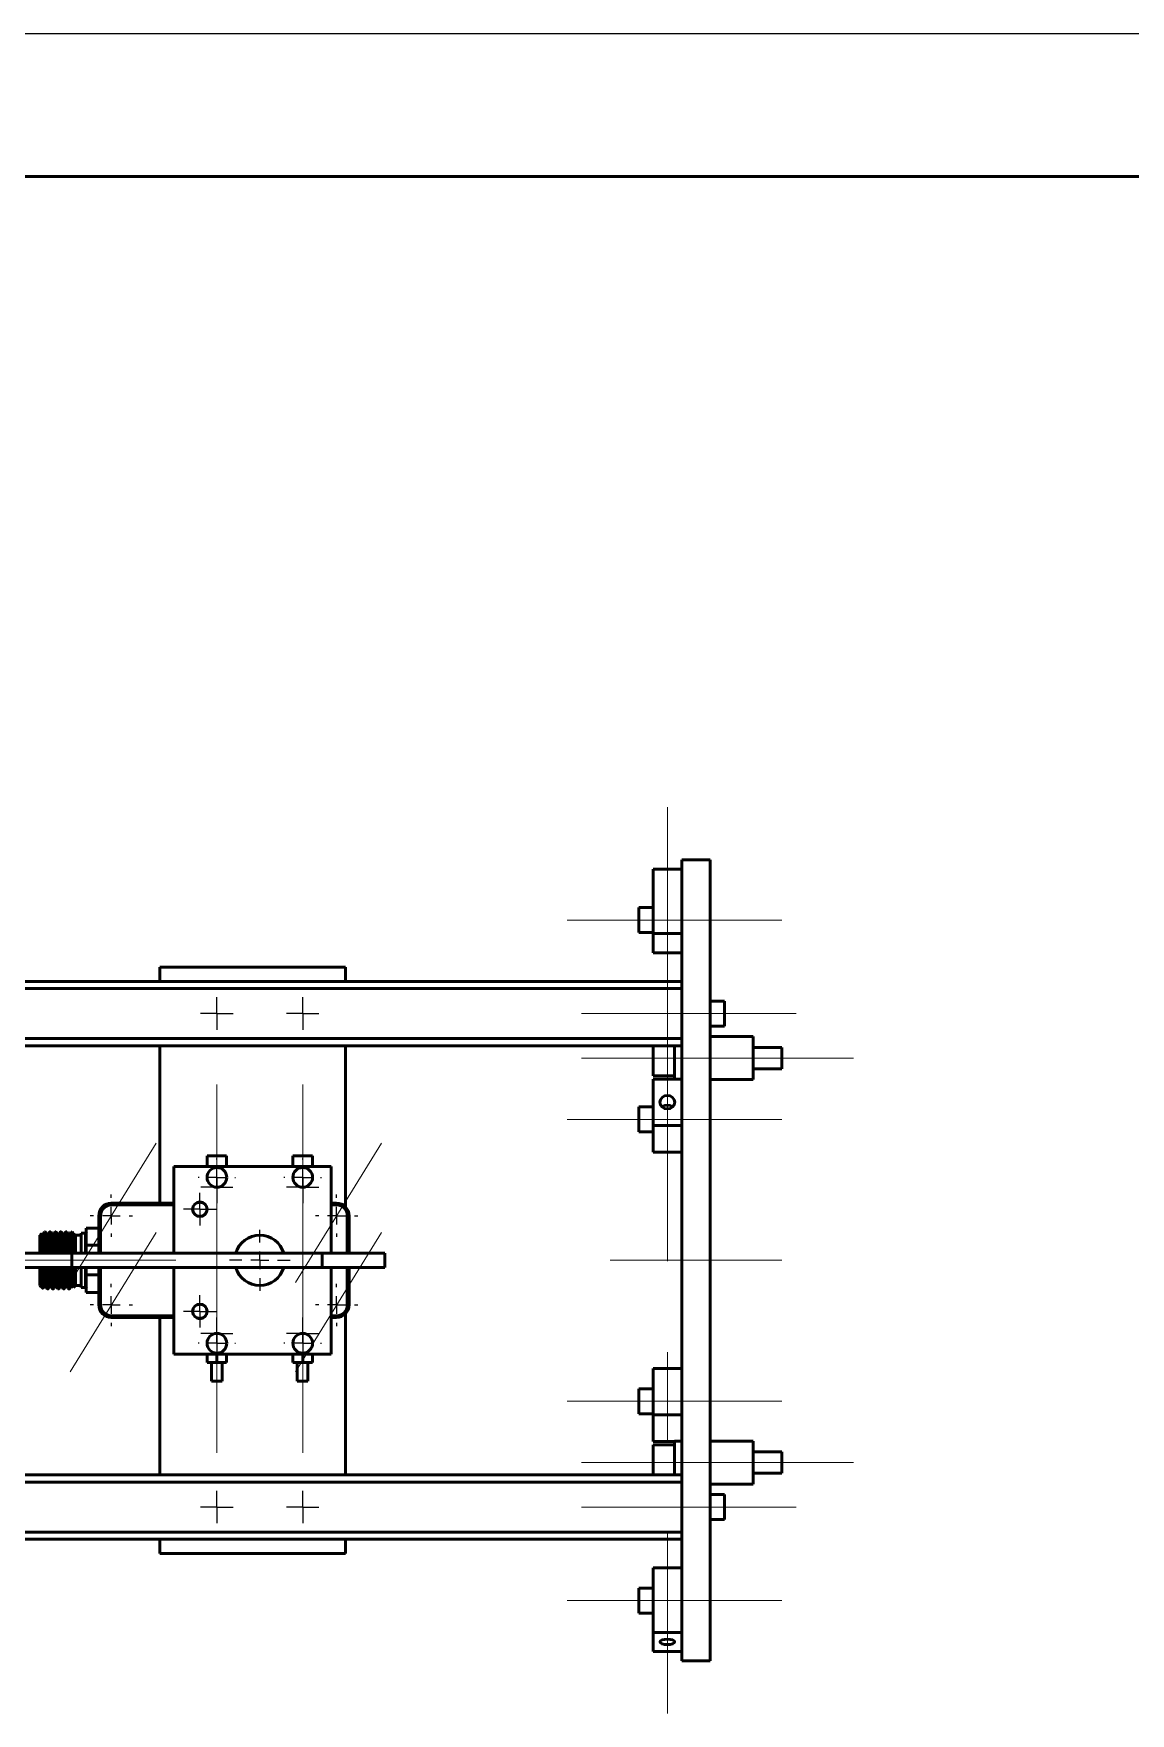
# Model space of a CAD drawing. Header units: millimetres. Extents: x 0 to 420, y 0 to 297.
# Drawn here: x 196.6 to 273.3, y 179.3 to 296.8 of the extents above; entities that cross this region are included whole.
import ezdxf

# ---------------------------------------------------------------- set-up
doc = ezdxf.new("R2010")
doc.units = ezdxf.units.MM
doc.linetypes.add('CENTERX2', pattern=[20.32, 12.7, -2.54, 2.54, -2.54])
doc.layers.add('2_细实线层', color=4, linetype='Continuous')
doc.layers.add('9中心线层', color=1, linetype='Continuous')
doc.layers.add('4_图框轮廓', color=1, linetype='Continuous', lineweight=50)

# ---------------------------------------------------------------- blocks, each defined once
blk = doc.blocks.new('SW_CENTERMARKSYMBOL_7')
at = {"layer": '9中心线层', "color": 0}
for p, q in [((-0.625, 0), (-1.125, 0)), ((0, 0), (-0.625, 0)), ((0, 0.625), (0, 1.125)), ((0, 0), (0, 0.625)), ((0, 0), (0, -0.625)), ((0, 0), (0.625, 0)), ((0.625, 0), (1.125, 0)), ((0, -0.625), (0, -1.125))]:
    blk.add_line(p, q, dxfattribs=at)
blk = doc.blocks.new('SW_CENTERMARKSYMBOL_8')
at = {"layer": '9中心线层', "color": 0}
for p, q in [((0, 1.25), (0, 1.3125)), ((-1.25, 0), (-1.3125, 0)), ((0, 0), (-0.625, 0)), ((0, 0), (0, 0.625)), ((0, 0), (0, -0.625)), ((0, 0), (0.625, 0)), ((1.25, 0), (1.3125, 0)), ((0, -1.25), (0, -1.3125))]:
    blk.add_line(p, q, dxfattribs=at)
blk = doc.blocks.new('SW_CENTERMARKSYMBOL_9')
at = {"layer": '9中心线层', "color": 0}
for p, q in [((0, 1.25), (0, 1.3125)), ((-1.25, 0), (-1.3125, 0)), ((0, 0), (-0.625, 0)), ((0, 0), (0, 0.625)), ((0, 0), (0, -0.625)), ((0, 0), (0.625, 0)), ((1.25, 0), (1.3125, 0)), ((0, -1.25), (0, -1.3125))]:
    blk.add_line(p, q, dxfattribs=at)
blk = doc.blocks.new('SW_CENTERMARKSYMBOL_10')
at = {"layer": '9中心线层', "color": 0}
for p, q in [((0, 1.25), (0, 1.3125)), ((-1.25, 0), (-1.3125, 0)), ((0, 0), (-0.625, 0)), ((0, 0), (0, 0.625)), ((0, 0), (0, -0.625)), ((0, 0), (0.625, 0)), ((1.25, 0), (1.3125, 0)), ((0, -1.25), (0, -1.3125))]:
    blk.add_line(p, q, dxfattribs=at)
blk = doc.blocks.new('SW_CENTERMARKSYMBOL_11')
at = {"layer": '9中心线层', "color": 0}
for p, q in [((0, 1.25), (0, 1.3125)), ((-1.25, 0), (-1.3125, 0)), ((0, 0), (-0.625, 0)), ((0, 0), (0, 0.625)), ((0, 0), (0, -0.625)), ((0, 0), (0.625, 0)), ((1.25, 0), (1.3125, 0)), ((0, -1.25), (0, -1.3125))]:
    blk.add_line(p, q, dxfattribs=at)
blk = doc.blocks.new('SW_CENTERMARKSYMBOL_12')
at = {"layer": '9中心线层', "color": 0}
for p, q in [((0, 1.25), (0, 2.125)), ((-1.25, 0), (-2.125, 0)), ((0, 0), (-0.625, 0)), ((0, 0), (0, 0.625)), ((0, 0), (0, -0.625)), ((0, 0), (0.625, 0)), ((1.25, 0), (2.125, 0)), ((0, -1.25), (0, -2.125))]:
    blk.add_line(p, q, dxfattribs=at)
blk = doc.blocks.new('SW_CENTERMARKSYMBOL_13')
at = {"layer": '9中心线层', "color": 0}
for p, q in [((-0.625, 0), (-1.1375, 0)), ((0, 0), (-0.625, 0)), ((0, 0.625), (0, 1.1375)), ((0, 0), (0, 0.625)), ((0, 0), (0, -0.625)), ((0, 0), (0.625, 0)), ((0.625, 0), (1.1375, 0)), ((0, -0.625), (0, -1.1375))]:
    blk.add_line(p, q, dxfattribs=at)
blk = doc.blocks.new('SW_CENTERMARKSYMBOL_14')
at = {"layer": '9中心线层', "color": 0}
for p, q in [((-0.625, 0), (-1.1375, 0)), ((0, 0), (-0.625, 0)), ((0, 0.625), (0, 1.1375)), ((0, 0), (0, 0.625)), ((0, 0), (0, -0.625)), ((0, 0), (0.625, 0)), ((0.625, 0), (1.1375, 0)), ((0, -0.625), (0, -1.1375))]:
    blk.add_line(p, q, dxfattribs=at)
blk = doc.blocks.new('SW_CENTERMARKSYMBOL_15')
at = {"layer": '9中心线层', "color": 0}
for p, q in [((0, 1.25), (0, 1.48225)), ((-1.25, 0), (-1.48225, 0)), ((0, 0), (-0.625, 0)), ((0, 0), (0, 0.625)), ((0, 0), (0, -0.625)), ((0, 0), (0.625, 0)), ((1.25, 0), (1.48225, 0)), ((0, -1.25), (0, -1.48225))]:
    blk.add_line(p, q, dxfattribs=at)
blk = doc.blocks.new('SW_CENTERMARKSYMBOL_16')
at = {"layer": '9中心线层', "color": 0}
for p, q in [((0, 1.25), (0, 1.48225)), ((-1.25, 0), (-1.48225, 0)), ((0, 0), (-0.625, 0)), ((0, 0), (0, 0.625)), ((0, 0), (0, -0.625)), ((0, 0), (0.625, 0)), ((1.25, 0), (1.48225, 0)), ((0, -1.25), (0, -1.48225))]:
    blk.add_line(p, q, dxfattribs=at)
blk = doc.blocks.new('SW_CENTERMARKSYMBOL_17')
at = {"layer": '9中心线层', "color": 0}
for p, q in [((0, 1.25), (0, 1.48225)), ((-1.25, 0), (-1.48225, 0)), ((0, 0), (-0.625, 0)), ((0, 0), (0, 0.625)), ((0, 0), (0, -0.625)), ((0, 0), (0.625, 0)), ((1.25, 0), (1.48225, 0)), ((0, -1.25), (0, -1.48225))]:
    blk.add_line(p, q, dxfattribs=at)
blk = doc.blocks.new('SW_CENTERMARKSYMBOL_18')
at = {"layer": '9中心线层', "color": 0}
for p, q in [((0, 1.25), (0, 1.48225)), ((-1.25, 0), (-1.48225, 0)), ((0, 0), (-0.625, 0)), ((0, 0), (0, 0.625)), ((0, 0), (0, -0.625)), ((0, 0), (0.625, 0)), ((1.25, 0), (1.48225, 0)), ((0, -1.25), (0, -1.48225))]:
    blk.add_line(p, q, dxfattribs=at)
blk = doc.blocks.new('SW_CENTERMARKSYMBOL_21')
at = {"layer": '9中心线层', "color": 0}
for p, q in [((-0.625, 0), (-1.1375, 0)), ((0, 0), (-0.625, 0)), ((0, 0.625), (0, 1.1375)), ((0, 0), (0, 0.625)), ((0, 0), (0, -0.625)), ((0, 0), (0.625, 0)), ((0.625, 0), (1.1375, 0)), ((0, -0.625), (0, -1.1375))]:
    blk.add_line(p, q, dxfattribs=at)
blk = doc.blocks.new('SW_CENTERMARKSYMBOL_22')
at = {"layer": '9中心线层', "color": 0}
for p, q in [((-0.625, 0), (-1.1375, 0)), ((0, 0), (-0.625, 0)), ((0, 0.625), (0, 1.1375)), ((0, 0), (0, 0.625)), ((0, 0), (0, -0.625)), ((0, 0), (0.625, 0)), ((0.625, 0), (1.1375, 0)), ((0, -0.625), (0, -1.1375))]:
    blk.add_line(p, q, dxfattribs=at)
blk = doc.blocks.new('SW_CENTERMARKSYMBOL_23')
at = {"layer": '9中心线层', "color": 0}
for p, q in [((-0.625, 0), (-1.1375, 0)), ((0, 0), (-0.625, 0)), ((0, 0.625), (0, 1.1375)), ((0, 0), (0, 0.625)), ((0, 0), (0, -0.625)), ((0, 0), (0.625, 0)), ((0.625, 0), (1.1375, 0)), ((0, -0.625), (0, -1.1375))]:
    blk.add_line(p, q, dxfattribs=at)
blk = doc.blocks.new('SW_CENTERMARKSYMBOL_24')
at = {"layer": '9中心线层', "color": 0}
for p, q in [((-0.625, 0), (-1.1375, 0)), ((0, 0), (-0.625, 0)), ((0, 0.625), (0, 1.1375)), ((0, 0), (0, 0.625)), ((0, 0), (0, -0.625)), ((0, 0), (0.625, 0)), ((0.625, 0), (1.1375, 0)), ((0, -0.625), (0, -1.1375))]:
    blk.add_line(p, q, dxfattribs=at)
blk = doc.blocks.new('SW_CENTERMARKSYMBOL_28')
at = {"layer": '9中心线层', "color": 0}
for p, q in [((-0.625, 0), (-1.125, 0)), ((0, 0), (-0.625, 0)), ((0, 0.625), (0, 1.125)), ((0, 0), (0, 0.625)), ((0, 0), (0, -0.625)), ((0, 0), (0.625, 0)), ((0.625, 0), (1.125, 0)), ((0, -0.625), (0, -1.125))]:
    blk.add_line(p, q, dxfattribs=at)
blk = doc.blocks.new('SW_CENTERMARKSYMBOL_29')
at = {"layer": '9中心线层', "color": 0}
for p, q in [((-0.625, 0), (-1.125, 0)), ((0, 0), (-0.625, 0)), ((0, 0.625), (0, 1.125)), ((0, 0), (0, 0.625)), ((0, 0), (0, -0.625)), ((0, 0), (0.625, 0)), ((0.625, 0), (1.125, 0)), ((0, -0.625), (0, -1.125))]:
    blk.add_line(p, q, dxfattribs=at)
blk = doc.blocks.new('SW_CENTERMARKSYMBOL_30')
at = {"layer": '9中心线层', "color": 0}
for p, q in [((-0.625, 0), (-1.125, 0)), ((0, 0), (-0.625, 0)), ((0, 0.625), (0, 1.125)), ((0, 0), (0, 0.625)), ((0, 0), (0, -0.625)), ((0, 0), (0.625, 0)), ((0.625, 0), (1.125, 0)), ((0, -0.625), (0, -1.125))]:
    blk.add_line(p, q, dxfattribs=at)

msp = doc.modelspace()

# ---------------------------------------------------------------- linework, layer by layer
at = {"color": 7, "linetype": 'Continuous', "lineweight": 50}
for p, q in [((243.88, 239), (241.88, 239)), ((241.88, 223.64), (241.88, 239)), ((243.88, 211), (243.88, 239)), ((239.88, 238.35), (241.88, 238.35)), ((239.88, 233.84), (239.88, 238.35)), ((239.88, 235.66), (238.88, 235.66)), ((238.88, 234.79), (238.88, 235.66)), ((238.88, 233.91), (238.88, 234.79)), ((238.88, 233.91), (239.88, 233.91)), ((239.88, 232.5), (239.88, 233.84)), ((239.88, 233.84), (241.88, 233.84)), ((205.38, 230.5), (205.38, 231.5)), ((205.38, 231.5), (218.38, 231.5)), ((218.38, 230.5), (218.38, 231.5)), ((239.88, 232.5), (241.88, 232.5)), ((117.38, 230.5), (241.88, 230.5)), ((117.38, 230), (241.88, 230)), ((244.88, 229.12), (243.88, 229.12)), ((244.88, 229.12), (244.88, 228.25)), ((244.88, 228.25), (244.88, 227.38)), ((243.88, 227.38), (244.88, 227.38)), ((117.38, 226.5), (241.88, 226.5)), ((143.38, 226), (241.88, 226)), ((205.38, 215), (205.38, 226)), ((218.38, 214.74), (218.38, 226)), ((239.88, 225.14), (239.88, 226)), ((241.38, 225.14), (241.38, 226)), ((246.88, 226.64), (243.88, 226.64)), ((246.88, 225.14), (246.88, 226.64)), ((248.88, 225.89), (246.88, 225.89)), ((248.88, 225.14), (248.88, 225.89)), ((239.88, 223.89), (239.88, 225.14)), ((241.38, 223.67), (241.38, 225.14)), ((246.88, 223.64), (246.88, 225.14)), ((246.88, 224.39), (248.88, 224.39)), ((248.88, 224.39), (248.88, 225.14)), ((239.88, 223.89), (241.38, 223.89)), ((239.88, 223.67), (241.88, 223.67)), ((239.88, 220.43), (239.88, 223.67)), ((241.88, 220.43), (241.88, 223.67)), ((243.88, 223.64), (246.88, 223.64)), ((239.88, 221.73), (238.88, 221.73)), ((238.88, 220.85), (238.88, 221.73)), ((238.88, 219.98), (238.88, 220.85)), ((238.88, 219.98), (239.88, 219.98)), ((239.88, 220.43), (241.88, 220.43)), ((239.88, 218.57), (239.88, 220.43)), ((241.88, 220.08), (241.88, 220.43)), ((241.88, 211), (241.88, 220.08)), ((239.88, 218.57), (241.88, 218.57)), ((217.38, 217.55), (206.38, 217.55)), ((206.38, 217.55), (206.38, 211.5)), ((208.69, 218.3), (208.69, 217.55)), ((210.06, 218.3), (208.69, 218.3)), ((210.06, 217.55), (210.06, 218.3)), ((214.69, 218.3), (214.69, 217.55)), ((216.06, 218.3), (214.69, 218.3)), ((216.06, 217.55), (216.06, 218.3)), ((217.38, 211.5), (217.38, 217.55)), ((202, 214.88), (202, 215)), ((202, 215), (206.38, 215)), ((217.38, 215), (217.75, 215)), ((217.75, 215), (217.75, 214.88)), ((201.25, 214.12), (201.13, 214.12)), ((201.13, 211.5), (201.13, 214.12)), ((201.25, 214.12), (201.25, 211.5)), ((206.38, 214.88), (202, 214.88)), ((217.75, 214.88), (217.38, 214.88)), ((218.5, 211.5), (218.5, 214.12)), ((218.63, 214.12), (218.5, 214.12)), ((218.63, 214.12), (218.63, 211.5)), ((197.09, 212.83), (197, 212.75)), ((197, 211.5), (197, 212.75)), ((197.12, 212.79), (197.1, 212.84)), ((197.21, 212.8), (197.12, 212.8)), ((197.38, 213), (197.33, 213)), ((197.59, 212.8), (197.5, 212.8)), ((197.75, 213), (197.71, 213)), ((197.96, 212.8), (197.87, 212.8)), ((198.13, 213), (198.08, 213)), ((198.34, 212.8), (198.25, 212.8)), ((198.5, 213), (198.46, 213)), ((198.71, 212.8), (198.62, 212.8)), ((198.88, 213), (198.83, 213)), ((199.09, 212.8), (199, 212.8)), ((199.25, 213), (199.21, 213)), ((199.25, 212.42), (199.25, 213)), ((199.46, 212.8), (199.37, 212.8)), ((199.5, 212.75), (199.46, 212.8)), ((199.46, 211.5), (199.46, 212.8)), ((199.88, 212.75), (199.5, 212.75)), ((199.5, 211.5), (199.5, 212.75)), ((200.19, 212.9), (199.88, 212.9)), ((199.88, 211.5), (199.88, 212.9)), ((200.19, 211.5), (200.19, 212.9)), ((201.13, 213.25), (200.25, 213.25)), ((200.25, 212.05), (200.25, 213.25)), ((199.25, 211.5), (186.13, 211.5)), ((199.25, 210.5), (199.25, 211.5)), ((216.75, 211.5), (199.25, 211.5)), ((201.13, 212.05), (200.25, 212.05)), ((200.25, 212.05), (200.25, 211.5)), ((216.75, 210.5), (216.75, 211.5)), ((221.13, 211.5), (216.75, 211.5)), ((221.13, 210.5), (221.13, 211.5)), ((199.25, 210.5), (186.13, 210.5)), ((197, 209.25), (197, 210.5)), ((216.75, 210.5), (199.25, 210.5)), ((199.5, 209.25), (199.5, 210.5)), ((199.88, 209.1), (199.88, 210.5)), ((200.19, 209.1), (200.19, 210.5)), ((200.25, 210.5), (200.25, 209.98)), ((201.13, 207.88), (201.13, 210.5)), ((201.25, 210.5), (201.25, 207.88)), ((206.38, 210.5), (206.38, 204.45)), ((221.13, 210.5), (216.75, 210.5)), ((217.38, 204.45), (217.38, 210.5)), ((218.5, 207.88), (218.5, 210.5)), ((218.63, 210.5), (218.63, 207.88)), ((241.88, 185.85), (241.88, 211)), ((243.88, 183), (243.88, 211)), ((197, 209.25), (197.2, 209.05)), ((197.31, 209.2), (197.4, 209.2)), ((197.68, 209.2), (197.77, 209.2)), ((198.06, 209.2), (198.15, 209.2)), ((198.43, 209.2), (198.52, 209.2)), ((198.81, 209.2), (198.9, 209.2)), ((199.18, 209.2), (199.27, 209.2)), ((199.27, 209.21), (199.33, 209.11)), ((199.35, 209.1), (199.5, 209.25)), ((199.5, 209.25), (199.88, 209.25)), ((199.88, 209.1), (200.19, 209.1)), ((200.25, 209.98), (201.13, 209.98)), ((200.25, 208.75), (200.25, 209.98)), ((197.52, 209), (197.57, 209)), ((197.89, 209), (197.94, 209)), ((198.27, 209), (198.32, 209)), ((198.64, 209), (198.69, 209)), ((199.02, 209), (199.07, 209)), ((200.25, 208.75), (201.13, 208.75)), ((201.25, 207.88), (201.13, 207.88)), ((218.63, 207.88), (218.5, 207.88)), ((202, 207.12), (202, 207)), ((202, 207.12), (206.38, 207.12)), ((206.38, 207), (202, 207)), ((205.38, 196), (205.38, 207)), ((217.38, 207.12), (217.75, 207.12)), ((217.75, 207), (217.38, 207)), ((217.75, 207), (217.75, 207.12)), ((218.38, 196), (218.38, 207.26)), ((206.38, 204.45), (217.38, 204.45)), ((208.69, 203.85), (208.69, 204.45)), ((209.38, 203.85), (209.38, 204.45)), ((210.06, 203.85), (210.06, 204.45)), ((214.69, 203.85), (214.69, 204.45)), ((215.38, 203.85), (215.38, 204.45)), ((216.06, 203.85), (216.06, 204.45)), ((209.38, 203.85), (208.69, 203.85)), ((209, 203.85), (209, 202.55)), ((210.06, 203.85), (209.38, 203.85)), ((209.75, 202.55), (209.75, 203.85)), ((215.38, 203.85), (214.69, 203.85)), ((215, 203.85), (215, 202.55)), ((216.06, 203.85), (215.38, 203.85)), ((215.75, 202.55), (215.75, 203.85)), ((239.88, 203.43), (241.88, 203.43)), ((239.88, 200.2), (239.88, 203.43)), ((209.75, 202.55), (209, 202.55)), ((215.75, 202.55), (215, 202.55)), ((239.88, 202.02), (238.88, 202.02)), ((238.88, 201.15), (238.88, 202.02)), ((238.88, 200.27), (238.88, 201.15)), ((238.88, 200.27), (239.88, 200.27)), ((239.88, 200.2), (241.88, 200.2)), ((239.88, 198.33), (239.88, 200.2)), ((239.88, 198.33), (241.38, 198.33)), ((241.38, 198.11), (239.88, 198.11)), ((239.88, 196.86), (239.88, 198.11)), ((241.88, 198.36), (241.38, 198.36)), ((241.38, 196.86), (241.38, 198.36)), ((246.88, 198.36), (243.88, 198.36)), ((246.88, 196.86), (246.88, 198.36)), ((248.88, 197.61), (246.88, 197.61)), ((248.88, 196.86), (248.88, 197.61)), ((239.88, 196), (239.88, 196.86)), ((241.38, 196), (241.38, 196.86)), ((246.88, 195.36), (246.88, 196.86)), ((248.88, 196.11), (248.88, 196.86)), ((117.38, 195.5), (241.88, 195.5)), ((168.38, 196), (241.88, 196)), ((243.88, 195.36), (246.88, 195.36)), ((246.88, 196.11), (248.88, 196.11)), ((244.88, 194.62), (243.88, 194.62)), ((244.88, 194.62), (244.88, 193.75)), ((243.88, 192.88), (244.88, 192.88)), ((244.88, 193.75), (244.88, 192.88)), ((117.38, 192), (241.88, 192)), ((117.38, 191.5), (241.88, 191.5)), ((205.38, 190.5), (205.38, 191.5)), ((218.38, 190.5), (218.38, 191.5)), ((205.38, 190.5), (218.38, 190.5)), ((239.88, 189.5), (241.88, 189.5)), ((239.88, 184.99), (239.88, 189.5)), ((239.88, 188.09), (238.88, 188.09)), ((238.88, 187.21), (238.88, 188.09)), ((238.88, 186.34), (238.88, 187.21)), ((238.88, 186.34), (239.88, 186.34)), ((241.88, 184.99), (241.88, 185.85)), ((239.88, 183.65), (239.88, 184.99)), ((239.88, 184.99), (241.88, 184.99)), ((241.88, 183.65), (241.88, 184.99)), ((239.88, 183.65), (241.88, 183.65)), ((241.88, 183), (241.88, 183.65)), ((241.88, 183), (243.88, 183))]:
    msp.add_line(p, q, dxfattribs=at)
at = {"color": 7, "linetype": 'Continuous', "lineweight": 50, "flags": 128}
for points in [[(240.88, 222.52), (240.68, 222.49), (240.51, 222.38), (240.4, 222.23), (240.36, 222.05), (240.4, 221.87), (240.51, 221.72), (240.68, 221.61), (240.88, 221.58), (241.07, 221.61), (241.24, 221.72), (241.35, 221.87), (241.39, 222.05), (241.35, 222.23), (241.24, 222.38), (241.07, 222.49), (240.88, 222.52)], [(240.88, 221.85), (240.68, 221.82), (240.51, 221.72)], [(241.24, 221.72), (241.07, 221.82), (240.88, 221.85)], [(240.88, 184.52), (240.68, 184.5), (240.51, 184.46), (240.4, 184.4), (240.36, 184.32), (240.4, 184.25), (240.51, 184.18), (240.68, 184.14), (240.88, 184.13), (241.07, 184.14), (241.24, 184.18), (241.35, 184.25), (241.39, 184.32), (241.35, 184.4), (241.24, 184.46), (241.07, 184.5), (240.88, 184.52)]]:
    msp.add_lwpolyline(points, dxfattribs=at)
at = {"color": 7, "linetype": 'Continuous', "lineweight": 50}
for centre, radius in [((209.38, 216.8), 0.688), ((215.38, 216.8), 0.688), ((208.19, 214.57), 0.512), ((208.19, 214.57), 0.5), ((208.19, 207.43), 0.512), ((208.19, 207.43), 0.5), ((209.38, 205.2), 0.688), ((215.38, 205.2), 0.688)]:
    msp.add_circle(centre, radius, dxfattribs=at)
for centre, radius, start, end in [((202, 214.12), 0.875, 90, 180), ((217.75, 214.12), 0.875, 0, 90), ((202, 214.12), 0.75, 90, 180), ((217.75, 214.12), 0.75, 0, 90), ((200.19, 212.96), 0.0625, 270, 0), ((212.38, 211), 1.75, 16.6015, 163.3985), ((212.38, 211), 1.75, 196.6015, 343.3985), ((200.19, 209.04), 0.0625, 0, 90), ((202, 207.88), 0.875, 180, 270), ((202, 207.88), 0.75, 180, 270), ((217.75, 207.88), 0.75, 270, 0), ((217.75, 207.88), 0.875, 270, 0)]:
    msp.add_arc(centre, radius, start, end, dxfattribs=at)
for points, knots in [([(197.09, 212.83), (197.09, 212.83), (197.1, 212.87), (197.11, 212.73), (197.12, 212.42), (197.13, 211.98), (197.14, 211.64), (197.14, 211.5)], [0, 0, 0, 0, 0.045823, 0.30056, 0.558725, 0.816802, 1, 1, 1, 1]), ([(197.12, 212.79), (197.12, 212.79), (197.13, 212.81), (197.14, 212.68), (197.16, 212.39), (197.18, 211.98), (197.19, 211.65), (197.2, 211.5)], [0, 0, 0, 0, 0.011033, 0.269471, 0.52766, 0.782342, 1, 1, 1, 1]), ([(197.33, 213), (197.31, 212.96), (197.27, 212.9), (197.23, 212.83), (197.21, 212.79)], [0, 0, 0, 0, 0.500027, 1, 1, 1, 1]), ([(197.21, 212.78), (197.22, 212.79), (197.22, 212.81), (197.24, 212.68), (197.26, 212.39), (197.27, 211.98), (197.29, 211.65), (197.29, 211.5)], [0, 0, 0, 0, 0.061467, 0.307558, 0.553269, 0.795774, 1, 1, 1, 1]), ([(197.33, 212.99), (197.34, 212.98), (197.35, 212.95), (197.37, 212.65), (197.39, 212.16), (197.4, 211.75), (197.41, 211.51), (197.41, 211.5)], [0, 0, 0, 0, 0.2190548, 0.4751342, 0.7312293, 0.987308, 1, 1, 1, 1]), ([(197.5, 212.79), (197.48, 212.83), (197.44, 212.9), (197.4, 212.96), (197.38, 213)], [0, 0, 0, 0, 0.499971, 1, 1, 1, 1]), ([(197.38, 212.99), (197.38, 212.97), (197.39, 212.95), (197.41, 212.75), (197.42, 212.44), (197.44, 212.02), (197.45, 211.69), (197.46, 211.51), (197.46, 211.5)], [0, 0, 0, 0, 0.1611944, 0.3706158, 0.57635, 0.7823013, 0.9917227, 1, 1, 1, 1]), ([(197.5, 212.79), (197.5, 212.79), (197.51, 212.8), (197.52, 212.67), (197.54, 212.37), (197.56, 211.96), (197.57, 211.64), (197.57, 211.5)], [0, 0, 0, 0, 0.0247331, 0.2830646, 0.5405495, 0.7951185, 1, 1, 1, 1]), ([(197.7, 213), (197.68, 212.96), (197.64, 212.9), (197.61, 212.83), (197.59, 212.79)], [0, 0, 0, 0, 0.500025, 1, 1, 1, 1]), ([(197.59, 212.78), (197.59, 212.78), (197.6, 212.81), (197.61, 212.67), (197.63, 212.37), (197.65, 211.96), (197.66, 211.64), (197.67, 211.5)], [0, 0, 0, 0, 0.07274, 0.319187, 0.564684, 0.80755, 1, 1, 1, 1]), ([(197.71, 212.98), (197.71, 212.99), (197.72, 213.02), (197.73, 212.85), (197.75, 212.49), (197.77, 212), (197.78, 211.64), (197.78, 211.5)], [0, 0, 0, 0, 0.061074, 0.317929, 0.574794, 0.831652, 1, 1, 1, 1]), ([(197.87, 212.79), (197.85, 212.83), (197.81, 212.9), (197.78, 212.96), (197.76, 213)], [0, 0, 0, 0, 0.499971, 1, 1, 1, 1]), ([(197.76, 212.98), (197.76, 212.95), (197.78, 212.9), (197.8, 212.45), (197.82, 211.94), (197.83, 211.59), (197.83, 211.5)], [0, 0, 0, 0, 0.267239, 0.578099, 0.889153, 1, 1, 1, 1]), ([(197.87, 212.78), (197.87, 212.78), (197.88, 212.8), (197.9, 212.66), (197.91, 212.36), (197.93, 211.95), (197.94, 211.64), (197.95, 211.5)], [0, 0, 0, 0, 0.038777, 0.296854, 0.553489, 0.807867, 1, 1, 1, 1]), ([(198.08, 213), (198.06, 212.96), (198.02, 212.9), (197.98, 212.83), (197.96, 212.79)], [0, 0, 0, 0, 0.500028, 1, 1, 1, 1]), ([(197.96, 212.78), (197.97, 212.78), (197.97, 212.8), (197.99, 212.66), (198.01, 212.35), (198.02, 211.95), (198.04, 211.63), (198.04, 211.5)], [0, 0, 0, 0, 0.084039, 0.330795, 0.576032, 0.819276, 1, 1, 1, 1]), ([(198.08, 212.97), (198.08, 212.98), (198.1, 212.98), (198.11, 212.73), (198.13, 212.29), (198.15, 211.84), (198.16, 211.56), (198.16, 211.5)], [0, 0, 0, 0, 0.15986, 0.41634, 0.672838, 0.929319, 1, 1, 1, 1]), ([(198.25, 212.79), (198.23, 212.83), (198.19, 212.9), (198.15, 212.96), (198.13, 213)], [0, 0, 0, 0, 0.4999696, 1, 1, 1, 1]), ([(198.13, 212.98), (198.14, 212.95), (198.15, 212.9), (198.17, 212.45), (198.19, 211.94), (198.2, 211.59), (198.21, 211.5)], [0, 0, 0, 0, 0.2677776, 0.5781562, 0.888679, 1, 1, 1, 1]), ([(198.25, 212.78), (198.25, 212.78), (198.26, 212.8), (198.27, 212.65), (198.29, 212.34), (198.31, 211.93), (198.32, 211.63), (198.32, 211.5)], [0, 0, 0, 0, 0.05227, 0.310184, 0.566064, 0.82041, 1, 1, 1, 1]), ([(198.45, 213), (198.43, 212.96), (198.39, 212.9), (198.36, 212.83), (198.34, 212.79)], [0, 0, 0, 0, 0.50003, 1, 1, 1, 1]), ([(198.34, 212.78), (198.34, 212.78), (198.35, 212.8), (198.37, 212.65), (198.38, 212.33), (198.4, 211.93), (198.41, 211.62), (198.42, 211.5)], [0, 0, 0, 0, 0.095362, 0.342382, 0.587312, 0.830954, 1, 1, 1, 1]), ([(198.46, 213), (198.46, 213), (198.46, 213.04), (198.48, 212.9), (198.5, 212.59), (198.52, 212.1), (198.53, 211.69), (198.53, 211.5)], [0, 0, 0, 0, 0.001725, 0.258149, 0.514573, 0.771009, 1, 1, 1, 1]), ([(198.62, 212.79), (198.6, 212.83), (198.56, 212.9), (198.52, 212.96), (198.51, 213)], [0, 0, 0, 0, 0.4999701, 1, 1, 1, 1]), ([(198.51, 212.98), (198.51, 212.95), (198.53, 212.9), (198.55, 212.45), (198.57, 211.95), (198.58, 211.59), (198.58, 211.5)], [0, 0, 0, 0, 0.268332, 0.578224, 0.88821, 1, 1, 1, 1]), ([(198.62, 212.78), (198.62, 212.78), (198.63, 212.79), (198.65, 212.64), (198.67, 212.32), (198.68, 211.92), (198.69, 211.62), (198.7, 211.5)], [0, 0, 0, 0, 0.065902, 0.323562, 0.578599, 0.832889, 1, 1, 1, 1]), ([(198.83, 213), (198.81, 212.96), (198.77, 212.9), (198.73, 212.83), (198.71, 212.79)], [0, 0, 0, 0, 0.5000296, 1, 1, 1, 1]), ([(198.71, 212.78), (198.72, 212.78), (198.73, 212.8), (198.74, 212.64), (198.76, 212.31), (198.78, 211.91), (198.79, 211.62), (198.79, 211.5)], [0, 0, 0, 0, 0.106958, 0.354126, 0.598637, 0.842629, 1, 1, 1, 1]), ([(198.83, 212.97), (198.83, 212.98), (198.84, 213), (198.86, 212.81), (198.88, 212.44), (198.89, 211.98), (198.91, 211.64), (198.91, 211.5)], [0, 0, 0, 0, 0.100231, 0.35699, 0.59665, 0.836311, 1, 1, 1, 1]), ([(199, 212.79), (198.98, 212.83), (198.94, 212.9), (198.9, 212.96), (198.88, 213)], [0, 0, 0, 0, 0.4999728, 1, 1, 1, 1]), ([(198.88, 212.98), (198.89, 212.95), (198.9, 212.9), (198.92, 212.45), (198.94, 211.95), (198.95, 211.59), (198.96, 211.5)], [0, 0, 0, 0, 0.267255, 0.577351, 0.887491, 1, 1, 1, 1]), ([(199, 212.78), (199, 212.78), (199.01, 212.79), (199.02, 212.63), (199.04, 212.3), (199.06, 211.9), (199.07, 211.61), (199.07, 211.5)], [0, 0, 0, 0, 0.07755, 0.335457, 0.590149, 0.844945, 1, 1, 1, 1]), ([(199.2, 213), (199.18, 212.96), (199.14, 212.9), (199.11, 212.83), (199.09, 212.79)], [0, 0, 0, 0, 0.500028, 1, 1, 1, 1]), ([(199.09, 212.78), (199.09, 212.78), (199.1, 212.79), (199.12, 212.62), (199.14, 212.29), (199.15, 211.9), (199.16, 211.61), (199.17, 211.5)], [0, 0, 0, 0, 0.118335, 0.365673, 0.609791, 0.854214, 1, 1, 1, 1]), ([(199.21, 212.97), (199.21, 212.97), (199.22, 212.98), (199.24, 212.76), (199.25, 212.52), (199.25, 212.42)], [0, 0, 0, 0, 0.277752, 0.710975, 1, 1, 1, 1]), ([(199.37, 212.79), (199.35, 212.83), (199.31, 212.9), (199.28, 212.96), (199.26, 213)], [0, 0, 0, 0, 0.4999752, 1, 1, 1, 1]), ([(199.26, 212.98), (199.27, 212.96), (199.29, 212.91), (199.34, 212.62), (199.38, 212.13), (199.42, 211.72), (199.44, 211.51), (199.44, 211.5)], [0, 0, 0, 0, 0.166693, 0.444129, 0.721665, 0.992251, 1, 1, 1, 1]), ([(199.37, 212.77), (199.38, 212.78), (199.38, 212.78), (199.4, 212.61), (199.42, 212.28), (199.43, 211.89), (199.44, 211.6), (199.45, 211.5)], [0, 0, 0, 0, 0.085648, 0.344769, 0.600112, 0.856398, 1, 1, 1, 1]), ([(199.27, 211.51), (199.27, 211.56), (199.27, 211.84), (199.26, 212.15), (199.25, 212.37), (199.25, 212.42)], [0, 0, 0, 0, 0.150934, 0.785236, 1, 1, 1, 1]), ([(197.16, 210.5), (197.17, 210.36), (197.17, 210.01), (197.18, 209.54), (197.2, 209.18), (197.21, 209.02), (197.21, 209.06), (197.22, 209.07)], [0, 0, 0, 0, 0.16754, 0.41303, 0.659039, 0.908338, 1, 1, 1, 1]), ([(197.23, 210.5), (197.23, 210.44), (197.24, 210.18), (197.26, 209.81), (197.27, 209.44), (197.29, 209.23), (197.3, 209.22), (197.31, 209.22)], [0, 0, 0, 0, 0.08591, 0.331585, 0.574055, 0.821455, 1, 1, 1, 1]), ([(197.32, 210.5), (197.33, 210.43), (197.34, 210.18), (197.35, 209.8), (197.37, 209.44), (197.39, 209.24), (197.39, 209.23), (197.4, 209.23)], [0, 0, 0, 0, 0.093016, 0.350436, 0.604641, 0.863943, 1, 1, 1, 1]), ([(197.44, 210.5), (197.44, 210.4), (197.45, 210.08), (197.47, 209.62), (197.49, 209.21), (197.51, 209), (197.52, 209.02), (197.52, 209.03)], [0, 0, 0, 0, 0.113386, 0.370141, 0.626893, 0.883639, 1, 1, 1, 1]), ([(197.49, 210.5), (197.49, 210.5), (197.49, 210.32), (197.5, 210), (197.52, 209.57), (197.53, 209.25), (197.55, 209.06), (197.56, 208.98), (197.57, 209), (197.57, 209)], [0, 0, 0, 0, 0.003297, 0.204194, 0.401559, 0.599121, 0.800017, 0.997385, 1, 1, 1, 1]), ([(197.61, 210.5), (197.61, 210.43), (197.62, 210.17), (197.63, 209.79), (197.65, 209.43), (197.67, 209.22), (197.68, 209.22), (197.68, 209.22)], [0, 0, 0, 0, 0.097291, 0.342729, 0.585536, 0.832981, 1, 1, 1, 1]), ([(197.7, 210.5), (197.7, 210.42), (197.71, 210.16), (197.73, 209.78), (197.74, 209.43), (197.76, 209.23), (197.77, 209.23), (197.77, 209.23)], [0, 0, 0, 0, 0.104476, 0.360469, 0.613878, 0.872037, 1, 1, 1, 1]), ([(197.81, 210.5), (197.82, 210.32), (197.83, 209.93), (197.85, 209.44), (197.87, 209.11), (197.89, 208.97), (197.89, 209), (197.89, 209.01)], [0, 0, 0, 0, 0.212483, 0.469113, 0.725727, 0.982352, 1, 1, 1, 1]), ([(197.86, 210.5), (197.86, 210.41), (197.87, 210.07), (197.89, 209.55), (197.92, 209.13), (197.93, 208.95), (197.94, 209.01), (197.94, 209.02)], [0, 0, 0, 0, 0.096889, 0.384476, 0.672232, 0.959823, 1, 1, 1, 1]), ([(197.98, 210.5), (197.98, 210.42), (197.99, 210.15), (198.01, 209.77), (198.03, 209.41), (198.04, 209.22), (198.05, 209.22), (198.06, 209.22)], [0, 0, 0, 0, 0.10871, 0.353879, 0.597057, 0.844513, 1, 1, 1, 1]), ([(198.07, 210.5), (198.08, 210.42), (198.09, 210.15), (198.1, 209.76), (198.12, 209.41), (198.14, 209.23), (198.15, 209.23), (198.15, 209.23)], [0, 0, 0, 0, 0.116304, 0.371797, 0.625392, 0.883342, 1, 1, 1, 1]), ([(198.19, 210.5), (198.19, 210.45), (198.2, 210.18), (198.21, 209.74), (198.23, 209.29), (198.25, 209.03), (198.26, 209.03), (198.27, 209.02)], [0, 0, 0, 0, 0.055003, 0.31137, 0.56775, 0.824118, 1, 1, 1, 1]), ([(198.24, 210.5), (198.24, 210.41), (198.25, 210.07), (198.27, 209.55), (198.29, 209.13), (198.31, 208.95), (198.32, 209.01), (198.32, 209.02)], [0, 0, 0, 0, 0.096451, 0.384563, 0.672798, 0.960913, 1, 1, 1, 1]), ([(198.36, 210.5), (198.36, 210.41), (198.37, 210.14), (198.38, 209.75), (198.4, 209.4), (198.42, 209.22), (198.43, 209.22), (198.43, 209.22)], [0, 0, 0, 0, 0.12017, 0.365036, 0.608615, 0.856046, 1, 1, 1, 1]), ([(198.45, 210.5), (198.45, 210.41), (198.46, 210.13), (198.48, 209.74), (198.5, 209.4), (198.51, 209.22), (198.52, 209.23), (198.52, 209.23)], [0, 0, 0, 0, 0.1284443, 0.3839755, 0.638358, 0.8966392, 1, 1, 1, 1]), ([(198.56, 210.5), (198.57, 210.37), (198.58, 210.02), (198.6, 209.55), (198.62, 209.17), (198.63, 208.99), (198.64, 209.02), (198.64, 209.02)], [0, 0, 0, 0, 0.152228, 0.409104, 0.665966, 0.922829, 1, 1, 1, 1]), ([(198.61, 210.5), (198.61, 210.41), (198.62, 210.07), (198.64, 209.56), (198.67, 209.13), (198.68, 208.95), (198.69, 209.01), (198.69, 209.02)], [0, 0, 0, 0, 0.095918, 0.384273, 0.672704, 0.961061, 1, 1, 1, 1]), ([(198.73, 210.5), (198.73, 210.4), (198.74, 210.12), (198.76, 209.73), (198.78, 209.39), (198.79, 209.21), (198.8, 209.22), (198.81, 209.22)], [0, 0, 0, 0, 0.131709, 0.376301, 0.620374, 0.867808, 1, 1, 1, 1]), ([(198.82, 210.5), (198.83, 210.4), (198.84, 210.12), (198.85, 209.72), (198.87, 209.39), (198.89, 209.22), (198.9, 209.22), (198.9, 209.23)], [0, 0, 0, 0, 0.140666, 0.396197, 0.651399, 0.909974, 1, 1, 1, 1]), ([(198.94, 210.5), (198.95, 210.32), (198.96, 209.92), (198.98, 209.43), (199, 209.1), (199.01, 208.97), (199.02, 209), (199.02, 209.01)], [0, 0, 0, 0, 0.217164, 0.473747, 0.730313, 0.986891, 1, 1, 1, 1]), ([(198.99, 210.5), (198.99, 210.41), (199, 210.07), (199.02, 209.56), (199.04, 209.13), (199.06, 208.95), (199.07, 209.01), (199.07, 209.02)], [0, 0, 0, 0, 0.095096, 0.382823, 0.670579, 0.958308, 1, 1, 1, 1]), ([(199.11, 210.5), (199.11, 210.39), (199.12, 210.1), (199.14, 209.71), (199.15, 209.38), (199.17, 209.21), (199.18, 209.22), (199.18, 209.22)], [0, 0, 0, 0, 0.1432605, 0.3874772, 0.6319997, 0.8793301, 1, 1, 1, 1]), ([(199.2, 210.5), (199.2, 210.39), (199.21, 210.1), (199.23, 209.71), (199.25, 209.38), (199.26, 209.21), (199.27, 209.22), (199.27, 209.22)], [0, 0, 0, 0, 0.153123, 0.408884, 0.665177, 0.924264, 1, 1, 1, 1]), ([(199.34, 209.12), (199.34, 209.12), (199.33, 209.12), (199.32, 209.35), (199.31, 209.78), (199.3, 210.21), (199.29, 210.47), (199.29, 210.52)], [0, 0, 0, 0, 0.143333, 0.407087, 0.672138, 0.938523, 1, 1, 1, 1]), ([(197.23, 209.06), (197.23, 209.07), (197.26, 209.12), (197.29, 209.17), (197.31, 209.21)], [0, 0, 0, 0, 0.307916, 1, 1, 1, 1]), ([(197.4, 209.21), (197.42, 209.17), (197.46, 209.1), (197.5, 209.04), (197.52, 209)], [0, 0, 0, 0, 0.499975, 1, 1, 1, 1]), ([(197.57, 209), (197.59, 209.04), (197.63, 209.1), (197.67, 209.17), (197.69, 209.21)], [0, 0, 0, 0, 0.500028, 1, 1, 1, 1]), ([(197.77, 209.21), (197.79, 209.17), (197.83, 209.1), (197.87, 209.04), (197.89, 209)], [0, 0, 0, 0, 0.4999734, 1, 1, 1, 1]), ([(197.94, 209), (197.96, 209.04), (198, 209.1), (198.04, 209.17), (198.06, 209.21)], [0, 0, 0, 0, 0.50003, 1, 1, 1, 1]), ([(198.15, 209.21), (198.17, 209.17), (198.21, 209.1), (198.25, 209.04), (198.27, 209)], [0, 0, 0, 0, 0.499971, 1, 1, 1, 1]), ([(198.32, 209), (198.34, 209.04), (198.38, 209.1), (198.42, 209.17), (198.44, 209.21)], [0, 0, 0, 0, 0.5000305, 1, 1, 1, 1]), ([(198.52, 209.21), (198.54, 209.17), (198.58, 209.1), (198.62, 209.04), (198.64, 209)], [0, 0, 0, 0, 0.49997, 1, 1, 1, 1]), ([(198.69, 209), (198.71, 209.04), (198.75, 209.1), (198.79, 209.17), (198.81, 209.21)], [0, 0, 0, 0, 0.500029, 1, 1, 1, 1]), ([(198.9, 209.21), (198.92, 209.17), (198.96, 209.1), (199, 209.04), (199.02, 209)], [0, 0, 0, 0, 0.4999713, 1, 1, 1, 1]), ([(199.07, 209), (199.09, 209.04), (199.13, 209.1), (199.17, 209.17), (199.19, 209.21)], [0, 0, 0, 0, 0.500025, 1, 1, 1, 1])]:
    msp.add_open_spline(points, degree=3, knots=knots, dxfattribs=at)
at = {"layer": '2_细实线层'}
msp.add_line((-0.01, 296.77), (419.99, 296.77), dxfattribs=at)
at = {"layer": '4_图框轮廓'}
msp.add_line((24.99, 286.77), (409.99, 286.77), dxfattribs=at)
at = {"layer": '9中心线层', "linetype": 'CENTERX2', "lineweight": 18, "ltscale": 2.5}
for p, q in [((240.88, 242.68), (240.88, 179.32)), ((233.88, 234.79), (239.88, 234.79)), ((239.88, 234.79), (248.88, 234.79)), ((243.88, 228.25), (234.88, 228.25)), ((249.88, 228.25), (243.88, 228.25)), ((234.88, 225.14), (241.38, 225.14)), ((241.38, 225.14), (253.88, 225.14)), ((209.38, 217.55), (209.38, 223.3)), ((215.38, 217.55), (215.38, 223.3)), ((233.88, 220.85), (239.88, 220.85)), ((239.88, 220.85), (248.88, 220.85)), ((199.13, 209.46), (205.13, 219.2)), ((214.88, 209.46), (220.88, 219.2)), ((209.38, 197.55), (209.38, 217.55)), ((215.38, 197.55), (215.38, 217.55)), ((199.13, 203.21), (205.13, 212.95)), ((214.88, 203.21), (220.88, 212.95)), ((206.5, 211), (167.05, 211)), ((236.88, 211), (248.88, 211)), ((233.88, 201.15), (239.88, 201.15)), ((239.88, 201.15), (248.88, 201.15)), ((234.88, 196.86), (253.88, 196.86)), ((243.88, 193.75), (234.88, 193.75)), ((249.88, 193.75), (243.88, 193.75)), ((233.88, 187.21), (239.88, 187.21)), ((239.88, 187.21), (248.88, 187.21))]:
    msp.add_line(p, q, dxfattribs=at)

# ---------------------------------------------------------------- block references
at = {"layer": '9中心线层'}
for name, p in [('SW_CENTERMARKSYMBOL_23', (209.38, 228.25)), ('SW_CENTERMARKSYMBOL_24', (215.38, 228.25)), ('SW_CENTERMARKSYMBOL_11', (209.38, 216.8)), ('SW_CENTERMARKSYMBOL_8', (215.38, 216.8)), ('SW_CENTERMARKSYMBOL_29', (209.38, 216.12)), ('SW_CENTERMARKSYMBOL_28', (215.38, 216.12)), ('SW_CENTERMARKSYMBOL_17', (202, 214.12)), ('SW_CENTERMARKSYMBOL_14', (208.19, 214.57)), ('SW_CENTERMARKSYMBOL_18', (217.75, 214.12)), ('SW_CENTERMARKSYMBOL_12', (212.38, 211)), ('SW_CENTERMARKSYMBOL_15', (202, 207.88)), ('SW_CENTERMARKSYMBOL_16', (217.75, 207.88)), ('SW_CENTERMARKSYMBOL_13', (208.19, 207.43)), ('SW_CENTERMARKSYMBOL_30', (209.38, 205.88)), ('SW_CENTERMARKSYMBOL_7', (215.38, 205.88)), ('SW_CENTERMARKSYMBOL_10', (209.38, 205.2)), ('SW_CENTERMARKSYMBOL_9', (215.38, 205.2)), ('SW_CENTERMARKSYMBOL_21', (209.38, 193.75)), ('SW_CENTERMARKSYMBOL_22', (215.38, 193.75))]:
    msp.add_blockref(name, p, dxfattribs=at)

doc.saveas('drawing.dxf')
